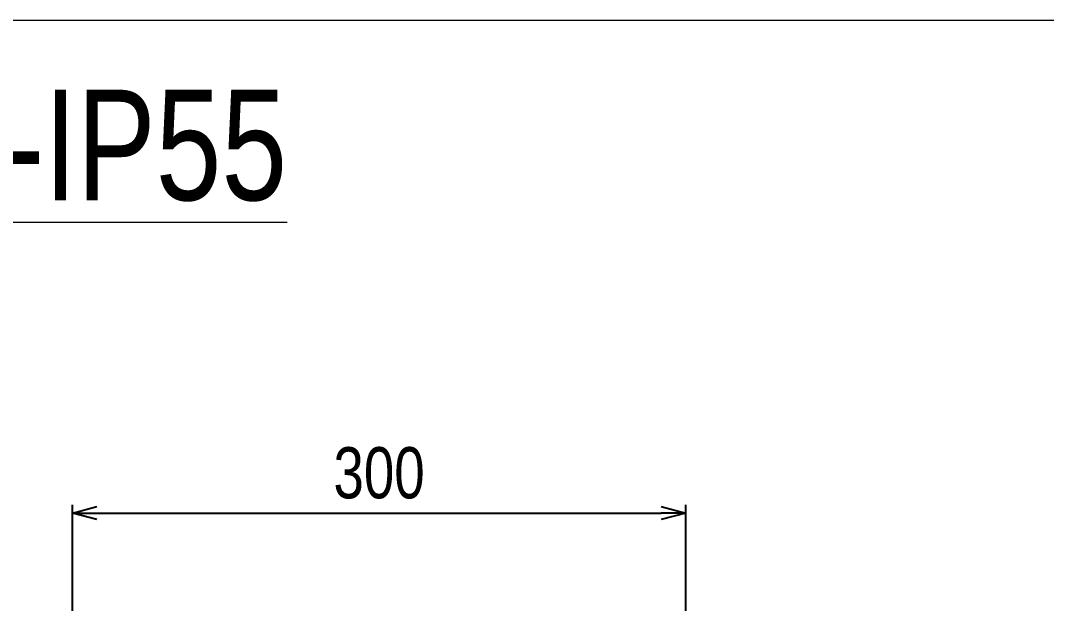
# Model space of a CAD drawing. Header units: millimetres. Extents: x 2056 to 4627, y 1370 to 3195.
# Drawn here: x 3332 to 3834, y 2867 to 3159 of the extents above; entities that cross this region are included whole.
import ezdxf

# ---------------------------------------------------------------- set-up
doc = ezdxf.new("R2010")
doc.units = ezdxf.units.MM
doc.layers.add('BUSBAR', color=3, linetype='Continuous')
doc.layers.add('FRAME070', color=5, linetype='Continuous')
doc.styles.add('TAMCO', font='cordia.shx', dxfattribs={"width": 0.8, "height": 25})
doc.dimstyles.new('TAMCO', dxfattribs={"dimtxt": 25, "dimasz": 12, "dimexe": 4, "dimexo": 8, "dimgap": 7, "dimtad": 2, "dimdec": 1, "dimdsep": 46, "dimtxsty": 'TAMCO', "dimblk": 'OPEN30', "dimcen": 2.5, "dimclrd": 4, "dimclre": 4, "dimclrt": 3, "dimadec": 0, "dimazin": 0, "dimtfac": 1, "dimtdec": 1, "dimtmove": 0, "dimatfit": 3, "dimldrblk": 'OPEN30', "dimfxl": 1, "dimarcsym": 0})

# ---------------------------------------------------------------- blocks, each defined once
blk = doc.blocks.new('_Open30')
at = {"color": 0, "linetype": 'ByBlock', "lineweight": -2}
for p, q in [((-1, 0.268), (0, 0)), ((0, 0), (-1, -0.268)), ((0, 0), (-1, 0))]:
    blk.add_line(p, q, dxfattribs=at)
blk = doc.blocks.new('*D47')
at = {"color": 4, "lineweight": -2}
for p, q in [((3357.14, 2870.74), (3357.14, 2922.56)), ((3657.14, 2870.74), (3657.14, 2922.56)), ((3369.14, 2918.56), (3645.14, 2918.56))]:
    blk.add_line(p, q, dxfattribs=at)
at = {"layer": 'DEFPOINTS', "color": 0}
for p in [(3657.14, 2918.56), (3357.14, 2862.74), (3657.14, 2862.74)]:
    blk.add_point(p, dxfattribs=at)
at = {"color": 4, "lineweight": -2, "xscale": 12, "yscale": 12, "zscale": 12, "rotation": 180}
blk.add_blockref('_Open30', (3357.14, 2918.56), dxfattribs=at)
at = {"color": 4, "lineweight": -2, "xscale": 12, "yscale": 12, "zscale": 12}
blk.add_blockref('_Open30', (3657.14, 2918.56), dxfattribs=at)
at = {"color": 3, "insert": (3507.14, 2938.06), "char_height": 25, "attachment_point": 5, "style": 'TAMCO'}
blk.add_mtext('300', dxfattribs=at)

msp = doc.modelspace()

# ---------------------------------------------------------------- linework, layer by layer
at = {"layer": 'FRAME070', "lineweight": 9}
msp.add_line((4589.93, 3159.28), (2088.85, 3159.28), dxfattribs=at)
msp.add_line((4589.93, 3159.28), (2088.85, 3159.28), dxfattribs=at)

# ---------------------------------------------------------------- texts
at = {"layer": 'BUSBAR', "color": 4, "lineweight": 9, "insert": (2996.62, 3125.45), "char_height": 54, "attachment_point": 1, "style": 'TAMCO'}
msp.add_mtext('{\\LCES-STL-03-IP55}', dxfattribs=at)

# ---------------------------------------------------------------- dimensions: what is measured, and where the dimension line sits
at = {"color": 3}
dim = msp.add_linear_dim(base=(3657.14, 2918.56), p1=(3357.14, 2862.74), p2=(3657.14, 2862.74), dimstyle='TAMCO', override={"dimfxl": 0.3, "dimarcsym": 1}, dxfattribs=at)
dim.commit()
dim.dimension.update_dxf_attribs({"geometry": '*D47', "text_midpoint": (3507.14, 2938.06)})

doc.saveas('drawing.dxf')
